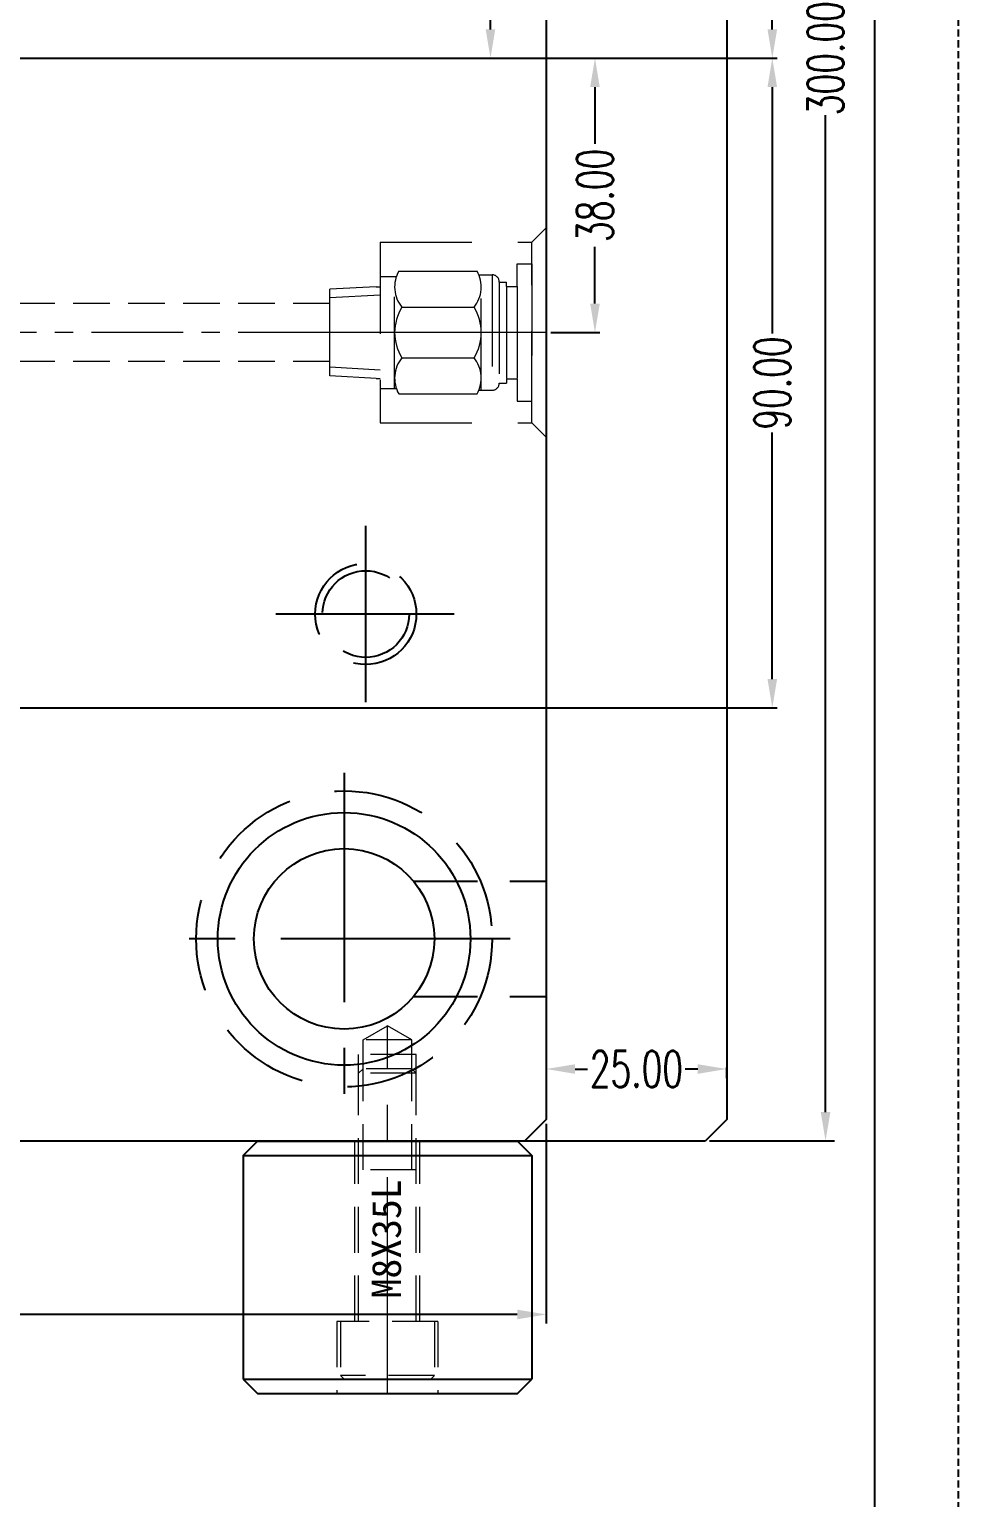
# Model space of a CAD drawing. Header units: inches. Extents: x 149964 to 151052, y -48230 to -47460.
# Drawn here: x 150923.4 to 151052.1, y -47868.1 to -47664.7 of the extents above; entities that cross this region are included whole.
import ezdxf

# ---------------------------------------------------------------- set-up
doc = ezdxf.new("R2010")
doc.units = ezdxf.units.IN
doc.header["$LTSCALE"] = 2
doc.header["$MEASUREMENT"] = 0
doc.header["$PDMODE"] = 3
doc.header["$PDSIZE"] = 0.3125
for name, pattern in [('ACAD_ISO02W100', [15, 12, -3]), ('ACAD_ISO08W100', [36, 24, -3, 6, -3]), ('CENTER', [50.8, 31.75, -6.35, 6.35, -6.35]), ('CENTER2', [1.125, 0.75, -0.125, 0.125, -0.125]), ('DASHED', [0.75, 0.5, -0.25]), ('HIDDEN', [9.525, 6.35, -3.175])]:
    doc.linetypes.add(name, pattern=pattern)
doc.layers.get('0').update_dxf_attribs({"linetype": 'CONTINUOUS'})
doc.layers.get('Defpoints').update_dxf_attribs({"linetype": 'CONTINUOUS'})
for name, color, linetype in [('5', 5, 'CONTINUOUS'), ('A', 7, 'CONTINUOUS'), ('cen', 1, 'CENTER'), ('CL', 1, 'ACAD_ISO08W100'), ('hidden', 4, 'HIDDEN'), ('SP', 3, 'CONTINUOUS'), ('WT', 4, 'CONTINUOUS'), ('文字', 1, 'CONTINUOUS')]:
    doc.layers.add(name, color=color, linetype=linetype)
for name, color, linetype, lineweight in [('dim', 3, 'CONTINUOUS', 15), ('WR', 122, 'HIDDEN', 18), ('螺絲', 42, 'ACAD_ISO02W100', 15)]:
    doc.layers.add(name, color=color, linetype=linetype, lineweight=lineweight)
doc.styles.add('roment', font='txt.shx', dxfattribs={"width": 0.67, "bigfont": 'chineset.shx'})
doc.styles.get("Standard").update_dxf_attribs({"font": 'txt.shx', "width": 0.67})
doc.styles.add('style1', font='mingliu.ttc', dxfattribs={"width": 0.75})
doc.dimstyles.new('2.00', dxfattribs={"dimtxt": 5, "dimasz": 4, "dimexe": 0.666, "dimexo": 0.626, "dimgap": 1, "dimtad": 0, "dimzin": 0, "dimdsep": 46, "dimtxsty": 'Standard', "dimcen": 0.09, "dimclrd": 3, "dimclre": 3, "dimclrt": 7, "dimazin": 0, "dimtfac": 1, "dimtofl": 0, "dimtmove": 0, "dimatfit": 0, "dimfxl": 0, "dimtolj": 1, "dimtzin": 0, "dimarcsym": 0})
doc.dimstyles.new('ISO-25', dxfattribs={"dimtxt": 5, "dimasz": 4, "dimexe": 1.25, "dimexo": 0.625, "dimtad": 0, "dimzin": 1, "dimdsep": 46, "dimtxsty": 'roment', "dimcen": 0, "dimclrd": 256, "dimclre": 256, "dimclrt": 7, "dimazin": 0, "dimtfac": 1, "dimtofl": 0, "dimtmove": 0, "dimatfit": 3, "dimfxl": 0, "dimarcsym": 0})

# ---------------------------------------------------------------- blocks, each defined once
blk = doc.blocks.new('*D35064')
at = {"layer": 'Defpoints', "color": 0}
for p in [(151016.96, -47518.72), (151016.96, -47818.72), (151033.66, -47818.72)]:
    blk.add_point(p, dxfattribs=at)
at = {"layer": 'dim', "lineweight": -2}
for p, q in [((151017.59, -47518.72), (151034.91, -47518.72)), ((151033.66, -47522.72), (151033.66, -47660.84)), ((151033.66, -47814.72), (151033.66, -47676.61)), ((151017.59, -47818.72), (151034.91, -47818.72))]:
    blk.add_line(p, q, dxfattribs=at)
at = {"layer": 'dim', "linetype": 'ByBlock'}
for points in [[(151034.33, -47522.72), (151033, -47522.72), (151033.66, -47518.72)], [(151033, -47814.72), (151034.33, -47814.72), (151033.66, -47818.72)]]:
    blk.add_solid(points, dxfattribs=at)
at = {"layer": 'dim', "color": 7, "linetype": 'ByBlock', "insert": (151033.66, -47668.72), "char_height": 5, "attachment_point": 5, "rotation": 90, "style": 'roment'}
blk.add_mtext('300.00', dxfattribs=at)
blk = doc.blocks.new('*D35065')
at = {"layer": 'Defpoints', "color": 0}
for p in [(150744.96, -47815.72), (150994.96, -47815.72), (150994.96, -47842.75)]:
    blk.add_point(p, dxfattribs=at)
at = {"layer": 'dim', "lineweight": -2}
for p, q in [((150744.96, -47816.35), (150744.96, -47844)), ((150994.96, -47816.35), (150994.96, -47844)), ((150748.96, -47842.75), (150861.8, -47842.75)), ((150990.96, -47842.75), (150878.13, -47842.75))]:
    blk.add_line(p, q, dxfattribs=at)
at = {"layer": 'dim', "linetype": 'ByBlock'}
for points in [[(150748.96, -47842.09), (150748.96, -47843.42), (150744.96, -47842.75)], [(150990.96, -47843.42), (150990.96, -47842.09), (150994.96, -47842.75)]]:
    blk.add_solid(points, dxfattribs=at)
at = {"layer": 'dim', "color": 7, "linetype": 'ByBlock', "insert": (150869.96, -47842.75), "char_height": 5, "attachment_point": 5, "style": 'roment'}
blk.add_mtext('250.00', dxfattribs=at)
blk = doc.blocks.new('*D35067')
at = {"layer": 'Defpoints', "color": 0}
for p in [(150994.96, -47805.52), (151019.96, -47807.9), (150994.96, -47808.75)]:
    blk.add_point(p, dxfattribs=at)
at = {"layer": 'dim', "lineweight": -2}
for p, q in [((150994.96, -47806.15), (150994.96, -47810)), ((150998.96, -47808.75), (151000.7, -47808.75)), ((151015.96, -47808.75), (151014.23, -47808.75)), ((151019.96, -47808.52), (151019.96, -47810))]:
    blk.add_line(p, q, dxfattribs=at)
at = {"layer": 'dim', "linetype": 'ByBlock'}
for points in [[(150998.96, -47808.09), (150998.96, -47809.42), (150994.96, -47808.75)], [(151015.96, -47809.42), (151015.96, -47808.09), (151019.96, -47808.75)]]:
    blk.add_solid(points, dxfattribs=at)
at = {"layer": 'dim', "color": 7, "linetype": 'ByBlock', "insert": (151007.46, -47808.75), "char_height": 5, "attachment_point": 5, "style": 'roment'}
blk.add_mtext('25.00', dxfattribs=at)
blk = doc.blocks.new('*D35076')
at = {"layer": 'Defpoints', "color": 0}
for p in [(150917.46, -47668.72), (151026.29, -47668.72), (150912.46, -47758.72)]:
    blk.add_point(p, dxfattribs=at)
at = {"layer": 'dim', "color": 3, "linetype": 'ByBlock', "lineweight": -2}
for p, q in [((150918.09, -47668.72), (151026.95, -47668.72)), ((151026.29, -47672.72), (151026.29, -47706.86)), ((151026.29, -47754.72), (151026.29, -47720.59)), ((150913.09, -47758.72), (151026.95, -47758.72))]:
    blk.add_line(p, q, dxfattribs=at)
at = {"layer": 'dim', "color": 3, "linetype": 'ByBlock'}
for points in [[(151026.95, -47672.72), (151025.62, -47672.72), (151026.29, -47668.72)], [(151025.62, -47754.72), (151026.95, -47754.72), (151026.29, -47758.72)]]:
    blk.add_solid(points, dxfattribs=at)
at = {"layer": 'dim', "color": 7, "linetype": 'ByBlock', "insert": (151026.29, -47713.72), "char_height": 5, "attachment_point": 5, "rotation": 90}
blk.add_mtext('\\A1;90.00', dxfattribs=at)
blk = doc.blocks.new('*D35077')
at = {"layer": 'Defpoints', "color": 0}
for p in [(150912.46, -47578.72), (150917.46, -47668.72), (151026.29, -47668.72)]:
    blk.add_point(p, dxfattribs=at)
at = {"layer": 'dim', "color": 3, "linetype": 'ByBlock', "lineweight": -2}
for p, q in [((150913.09, -47578.72), (151026.95, -47578.72)), ((151026.29, -47582.72), (151026.29, -47616.86)), ((151026.29, -47664.72), (151026.29, -47630.59)), ((150918.09, -47668.72), (151026.95, -47668.72))]:
    blk.add_line(p, q, dxfattribs=at)
at = {"layer": 'dim', "color": 3, "linetype": 'ByBlock'}
for points in [[(151026.95, -47582.72), (151025.62, -47582.72), (151026.29, -47578.72)], [(151025.62, -47664.72), (151026.95, -47664.72), (151026.29, -47668.72)]]:
    blk.add_solid(points, dxfattribs=at)
at = {"layer": 'dim', "color": 7, "linetype": 'ByBlock', "insert": (151026.29, -47623.72), "char_height": 5, "attachment_point": 5, "rotation": 90}
blk.add_mtext('\\A1;90.00', dxfattribs=at)
blk = doc.blocks.new('20160811.185241')
at = {"layer": 'SP'}
for p, q in [((-20, -2), (-18, 0)), ((-18, 0), (18, 0)), ((18, 0), (20, -2)), ((-20, -2), (20, -2)), ((-20, -2), (-20, -33)), ((20, -2), (20, -33)), ((-20, -33), (20, -33)), ((-20, -33), (-18, -35)), ((18, -35), (20, -33)), ((-18, -35), (18, -35))]:
    blk.add_line(p, q, dxfattribs=at)
at = {"layer": '螺絲', "linetype": 'HIDDEN', "ltscale": 0.5}
for p, q in [((-3.37, 14), (0, 15.95)), ((3.38, 14), (0, 15.95)), ((-3.37, 10), (-3.37, 14)), ((3.38, 14), (-3.37, 14)), ((3.38, 10), (3.38, 14)), ((4, 12), (-4, 12)), ((-4, 9.38), (-4, 12)), ((4, 9.38), (4, 12)), ((-3.37, 10), (-4, 9.38)), ((-4, -25), (-4, 9.38)), ((4, 9.38), (-4, 9.38)), ((-3.37, -4), (-3.37, 10)), ((3.38, 10), (-3.37, 10)), ((3.38, -4), (3.38, 10)), ((3.38, 10), (4, 9.38)), ((4, -25), (4, 9.38)), ((-4.5, -25), (-4.5, 0)), ((4.5, -25), (4.5, 0)), ((4, -4), (-4, -4)), ((-7, -25), (-7, -35)), ((7, -25), (-7, -25)), ((-6.5, -25), (-6.5, -32.5)), ((6.5, -25), (6.5, -32.5)), ((7, -25), (7, -35)), ((6.5, -32.5), (-6.5, -32.5)), ((-6.5, -32.5), (-6, -33)), ((6.5, -32.5), (6, -33)), ((6, -33), (-6, -33))]:
    blk.add_line(p, q, dxfattribs=at)
at = {"layer": '螺絲', "linetype": 'CENTER2', "ltscale": 20}
blk.add_line((0, -35), (0, 16), dxfattribs=at)
at = {"layer": '文字', "style": 'style1'}
blk.add_text('M8X35L', height=4.035, rotation=90, dxfattribs=at).set_placement((1.87, -21.8))
blk = doc.blocks.new('*D35925')
at = {"layer": 'Defpoints', "color": 0}
for p in [(150987.24, -47626.22), (150987.24, -47626.22), (150984.09, -47668.72)]:
    blk.add_point(p, dxfattribs=at)
at = {"layer": 'dim', "color": 3, "linetype": 'ByBlock', "lineweight": -2}
for p, q in [((150986.61, -47626.22), (150986.57, -47626.22)), ((150987.24, -47630.22), (150987.24, -47640.05)), ((150987.24, -47664.72), (150987.24, -47654.89)), ((150984.72, -47668.72), (150987.9, -47668.72))]:
    blk.add_line(p, q, dxfattribs=at)
at = {"layer": 'dim', "color": 3, "linetype": 'ByBlock'}
for points in [[(150987.9, -47630.22), (150986.57, -47630.22), (150987.24, -47626.22)], [(150986.57, -47664.72), (150987.9, -47664.72), (150987.24, -47668.72)]]:
    blk.add_solid(points, dxfattribs=at)
at = {"layer": 'dim', "color": 7, "linetype": 'ByBlock', "insert": (150987.24, -47647.47), "char_height": 5, "attachment_point": 5, "rotation": 90}
blk.add_mtext('\\A1;42.50', dxfattribs=at)
blk = doc.blocks.new('*D37005')
at = {"layer": 'Defpoints', "color": 0}
for p in [(150994.96, -47668.72), (150994.96, -47706.72), (151001.72, -47706.72)]:
    blk.add_point(p, dxfattribs=at)
at = {"layer": 'dim', "color": 3, "linetype": 'ByBlock', "lineweight": -2}
for p, q in [((150995.59, -47668.72), (151002.38, -47668.72)), ((151001.72, -47672.72), (151001.72, -47680.58)), ((151001.72, -47702.72), (151001.72, -47694.86)), ((150995.59, -47706.72), (151002.38, -47706.72))]:
    blk.add_line(p, q, dxfattribs=at)
at = {"layer": 'dim', "color": 3, "linetype": 'ByBlock'}
for points in [[(151002.38, -47672.72), (151001.05, -47672.72), (151001.72, -47668.72)], [(151001.05, -47702.72), (151002.38, -47702.72), (151001.72, -47706.72)]]:
    blk.add_solid(points, dxfattribs=at)
at = {"layer": 'dim', "color": 7, "linetype": 'ByBlock', "insert": (151001.72, -47687.72), "char_height": 5, "attachment_point": 5, "rotation": 90}
blk.add_mtext('\\A1;38.00', dxfattribs=at)
blk = doc.blocks.new('20150129.111502')
at = {"layer": '5', "color": 122, "linetype": 'HIDDEN', "lineweight": 0}
for p, q in [((0, 14.5), (0, -14.5)), ((2, 12.5), (0, 14.5)), ((2, 12.5), (2, -12.5)), ((23, 12.5), (2, 12.5)), ((23, -12.5), (23, 12.5)), ((2, -9.5), (2, 9.5)), ((4.01, 9.5), (2, 9.5)), ((4.01, 6.4), (4.01, 9.5)), ((20.43, 8.5), (9.57, 8.5)), ((4.01, -6.4), (4.01, 6.4)), ((5.51, 6.4), (4.01, 6.4)), ((5.51, 6.4), (5.51, 7)), ((6.51, 7), (5.51, 7)), ((5.51, 6.4), (5.51, 7)), ((5.51, -6.4), (5.51, 6.4)), ((6.51, -7), (6.51, 7)), ((7.51, -8), (7.51, 8)), ((9.33, 8), (7.51, 8)), ((9, 8), (9, -8)), ((23, 7.75), (20.77, 7.75)), ((21, 7.75), (21, -7.75)), ((23.56, 6.35), (23, 6.35)), ((23.56, 6.35), (30, 6.01)), ((23, 5.19), (30, 4.82)), ((30, 6.01), (30, -6.01)), ((20.01, 3.5), (9.99, 3.5)), ((20.01, -3.5), (9.99, -3.5)), ((23, -5.19), (30, -4.82)), ((23.56, -6.35), (30, -6.01)), ((5.51, -6.4), (4.01, -6.4)), ((4.01, -6.4), (4.01, -9.5)), ((5.51, -6.4), (5.51, -7)), ((5.51, -6.4), (5.51, -7)), ((6.51, -7), (5.51, -7)), ((9.33, -8), (7.51, -8)), ((23, -7.75), (20.77, -7.75)), ((23.56, -6.35), (23, -6.35)), ((4.01, -9.5), (2, -9.5)), ((20.43, -8.5), (9.57, -8.5)), ((2, -12.5), (0, -14.5)), ((23, -12.5), (2, -12.5))]:
    blk.add_line(p, q, dxfattribs=at)
at = {"layer": '5', "color": 122, "linetype": 'CENTER', "lineweight": 0, "ltscale": 0.5}
blk.add_line((0, 0), (30, 0), dxfattribs=at)
at = {"layer": '5', "color": 122, "linetype": 'HIDDEN', "lineweight": 0}
for centre, radius, start, end in [((13.47, 6.32), 4.47, 150.752, 219.0183), ((16.53, 6.32), 4.47, 320.9817, 29.248), ((7.51, 7), 1, 90, 180), ((15.66, 0), 6.66, 148.3016, 211.6984), ((14.34, 0), 6.66, 328.3016, 31.6984), ((13.47, -6.32), 4.47, 140.9817, 209.248), ((16.53, -6.32), 4.47, 330.752, 39.0183), ((7.51, -7), 1, 180, 270)]:
    blk.add_arc(centre, radius, start, end, dxfattribs=at)

msp = doc.modelspace()

# ---------------------------------------------------------------- linework, layer by layer
for p, q in [((150994.964, -47521.723), (150994.964, -47815.723)), ((151019.964, -47521.723), (151019.964, -47815.723)), ((150994.964, -47815.723), (150991.964, -47818.723)), ((151019.964, -47815.723), (151016.964, -47818.723)), ((151016.964, -47818.723), (150722.964, -47818.723))]:
    msp.add_line(p, q)
at = {"color": 8, "linetype": 'CENTER', "ltscale": 0.4}
for p, q in [((150969.964, -47757.952), (150969.964, -47733.494)), ((150982.193, -47745.723), (150957.498, -47745.723))]:
    msp.add_line(p, q, dxfattribs=at)
at = {"color": 8, "linetype": 'HIDDEN', "ltscale": 0.7}
for p, q in [((150976.568, -47782.723), (150994.964, -47782.723)), ((150976.568, -47798.723), (150994.964, -47798.723))]:
    msp.add_line(p, q, dxfattribs=at)
at = {"color": 8, "linetype": 'HIDDEN'}
for radius in [7, 6]:
    msp.add_circle((150969.964, -47745.723), radius, dxfattribs=at)
for radius in [17.5, 12.5]:
    msp.add_circle((150966.964, -47790.723), radius)
at = {"layer": 'A', "linetype": 'DASHED'}
msp.add_line((151052.103, -48229.734), (151052.103, -47460.013), dxfattribs=at)
at = {"layer": 'A'}
msp.add_line((151040.48, -48218.111), (151040.48, -47471.637), dxfattribs=at)
at = {"layer": 'cen', "ltscale": 0.5}
for p, q in [((150966.964, -47767.723), (150966.964, -47813.723)), ((150989.964, -47790.723), (150943.964, -47790.723))]:
    msp.add_line(p, q, dxfattribs=at)
at = {"layer": 'CL', "color": 7, "linetype": 'CENTER', "ltscale": 0.5}
msp.add_line((150719.964, -47668.723), (151019.964, -47668.723), dxfattribs=at)
at = {"layer": 'hidden'}
msp.add_circle((150966.964, -47790.723), 20.5, dxfattribs=at)
at = {"layer": 'WR', "linetype": 'HIDDEN', "ltscale": 0.4}
for p, q in [((150964.964, -47702.723), (150832.964, -47702.723)), ((150964.964, -47710.723), (150840.964, -47710.723))]:
    msp.add_line(p, q, dxfattribs=at)
at = {"layer": 'WR', "linetype": 'CENTER', "ltscale": 0.2}
msp.add_line((150964.964, -47706.723), (150836.964, -47706.723), dxfattribs=at)

# ---------------------------------------------------------------- block references
at = {"layer": 'SP', "linetype": 'ByBlock'}
msp.add_blockref('20160811.185241', (150972.964, -47818.723), dxfattribs=at)
at = {"layer": 'WT', "linetype": 'ByBlock', "rotation": 180}
msp.add_blockref('20150129.111502', (150994.964, -47706.723), dxfattribs=at)

# ---------------------------------------------------------------- dimensions: what is measured, and where the dimension line sits
at = {"layer": 'dim'}
dim = msp.add_linear_dim(base=(151033.663, -47818.723), p1=(151016.964, -47518.723), p2=(151016.964, -47818.723), angle=90, dimstyle='ISO-25', dxfattribs=at)
dim.commit()
dim.dimension.update_dxf_attribs({"geometry": '*D35064', "text_midpoint": (151033.663, -47668.723), "dimtype": 160})
at = {"layer": 'dim', "linetype": 'ByBlock'}
for base, p1, p2, angle, picture, middle in [((151026.287, -47668.723), (150912.464, -47578.723), (150917.464, -47668.723), 270, '*D35077', (151026.287, -47623.723)), ((150987.236, -47626.223), (150984.09, -47668.723), (150987.236, -47626.223), 90, '*D35925', (150987.236, -47647.473)), ((151026.287, -47668.723), (150912.464, -47758.723), (150917.464, -47668.723), 90, '*D35076', (151026.287, -47713.723)), ((151001.716, -47706.723), (150994.964, -47668.723), (150994.964, -47706.723), 90, '*D37005', (151001.716, -47687.723))]:
    dim = msp.add_linear_dim(base=base, p1=p1, p2=p2, angle=angle, dimstyle='2.00', dxfattribs=at)
    dim.commit()
    dim.dimension.update_dxf_attribs({"geometry": picture, "text_midpoint": middle})
at = {"layer": 'dim'}
dim = msp.add_linear_dim(base=(150994.964, -47808.755), p1=(151019.964, -47807.898), p2=(150994.964, -47805.524), angle=180, dimstyle='ISO-25', dxfattribs=at)
dim.commit()
dim.dimension.update_dxf_attribs({"geometry": '*D35067', "text_midpoint": (151007.464, -47808.755)})
dim = msp.add_linear_dim(base=(150994.964, -47842.755), p1=(150744.964, -47815.723), p2=(150994.964, -47815.723), dimstyle='ISO-25', dxfattribs=at)
dim.commit()
dim.dimension.update_dxf_attribs({"geometry": '*D35065', "text_midpoint": (150869.964, -47842.755), "dimtype": 160})

doc.saveas('drawing.dxf')
